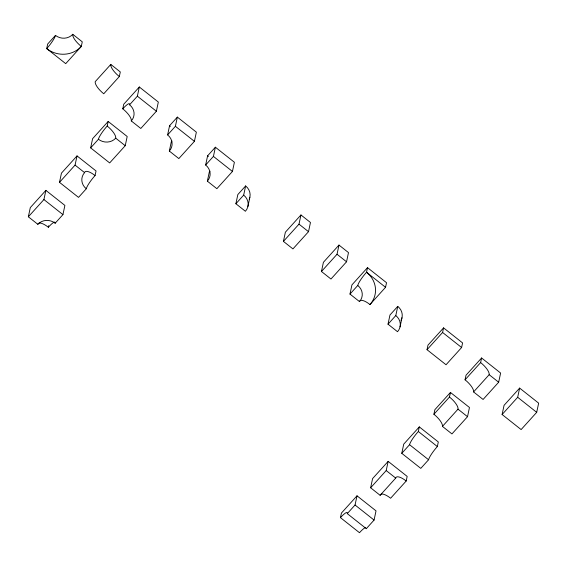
<?xml version="1.0" encoding="UTF-8"?>
<svg xmlns="http://www.w3.org/2000/svg" width="567" height="567" viewBox="0 0 567 567"><rect width="100%" height="100%" fill="white"/><g stroke="black" fill="none" stroke-linecap="round" stroke-linejoin="round"><path stroke-width="0.85" d="M28.35 216.792L30.306 207.6L45.877 190.37L64.893 205.424L62.937 214.617L55.155 223.228A12.325 11.397 12 0 0 37.854 224.319L28.35 216.792L43.921 199.563L45.877 190.37M37.854 224.319A12.325 4.139 42.1 0 1 48.344 227.247L48.67 225.716M59.5 182.333L61.449 173.141L77.027 155.911L96.043 170.965L95.065 175.564A12.325 2.218 -51.6 0 0 86.297 188.768L78.515 197.387L59.5 182.333L75.071 165.103L77.027 155.911M90.649 147.874L92.598 138.681L108.177 121.451L127.192 136.505L125.236 145.698L109.665 162.927L90.649 147.874L98.431 139.255A12.325 2.218 -51.6 0 1 107.198 126.051L108.177 121.451M119.332 76.538L120.303 71.938L110.799 64.411L95.228 81.641A12.325 4.139 42.1 0 0 103.754 93.768L119.332 76.538A12.325 4.139 42.1 0 1 110.799 64.411M122.77 108.821L123.748 104.222L139.319 86.992L158.335 102.053L156.386 111.238L140.807 128.468L131.303 120.941A12.325 4.139 42.1 0 0 122.77 108.821A12.325 2.218 -51.6 0 1 129.581 104.803L137.37 96.184L139.319 86.992M167.612 134.911L169.568 125.718L177.351 117.107L196.366 132.161L194.417 141.353L178.839 158.583L169.335 151.056A12.325 11.397 12 0 0 167.612 134.911L175.401 126.299L177.351 117.107M169.335 151.056L171.284 141.863A12.325 11.397 12 0 0 171.95 141.055M205.644 165.018L207.6 155.833L215.382 147.214L234.398 162.268L232.449 171.461L216.87 188.691L207.366 181.164A12.325 11.397 12 0 0 205.644 165.018L213.433 156.407L215.382 147.214M207.366 181.164L209.315 171.971A12.325 11.397 12 0 0 209.981 171.17M245.631 185.941L243.675 195.133A12.325 11.397 12 0 1 245.398 211.271L235.886 203.744L237.842 194.552L245.631 185.941A12.325 11.397 12 0 1 249.225 199.208M247.914 206.466L249.863 197.273M283.429 241.386L285.378 232.194L300.957 214.964L310.461 222.491L308.512 231.683L292.933 248.913L283.429 241.386L299 224.156L300.957 214.964M321.461 271.494L323.41 262.301L338.988 245.072L348.492 252.598L346.543 261.791L330.965 279.021L321.461 271.494L337.032 254.264L338.988 245.072M349.981 294.075L351.937 284.882L367.508 267.652L386.524 282.713L385.546 287.306L369.975 304.536A12.325 4.139 42.1 0 0 359.492 301.601L349.981 294.075L357.77 285.463A12.325 2.218 -51.6 0 1 366.53 272.252L367.508 267.652M340.462 517.643L341.433 513.05L357.012 495.82L376.027 510.874L374.071 520.067L366.289 528.678L347.273 513.624A12.325 2.218 -51.6 0 0 340.462 517.643L359.478 532.697A12.325 2.218 -51.6 0 1 365.552 527.565M397.751 306.378L395.801 315.571A12.325 11.397 12 0 1 397.524 331.716L388.012 324.182L389.968 314.997L397.751 306.378A12.325 11.397 12 0 1 400.968 320.419M347.273 513.624L355.055 505.006L357.012 495.82M400.04 326.904L401.989 317.718M370.634 487.783L372.583 478.591L388.161 461.361L407.177 476.415L406.199 481.007L390.62 498.237A12.325 4.139 42.1 0 0 380.138 495.31L370.634 487.783L386.205 470.553L388.161 461.361M401.776 453.324L403.732 444.131L419.304 426.901L438.319 441.955L437.348 446.555A12.325 2.218 -51.6 0 0 428.581 459.759L420.792 468.377L401.776 453.324L409.565 444.705A12.325 2.218 -51.6 0 1 418.333 431.494L419.304 426.901M427.022 349.697L428 345.105L443.571 327.875L462.587 342.929L461.609 347.528L446.038 364.758L427.022 349.697L442.593 332.468L443.571 327.875M433.904 414.271L434.882 409.672L450.453 392.442L469.469 407.496L467.52 416.688L451.942 433.918L442.437 426.391A12.325 4.139 42.1 0 0 433.904 414.271L449.475 397.042L450.453 392.442M465.053 379.812L466.031 375.212L481.603 357.983L500.618 373.043L498.662 382.229L483.091 399.459L473.587 391.932A12.325 4.139 42.1 0 0 465.053 379.812L480.625 362.582L481.603 357.983M502.107 414.512L504.063 405.327L519.634 388.097L538.65 403.151L536.694 412.344L521.123 429.573L502.107 414.512L517.678 397.29L519.634 388.097M55.474 35.388L47.685 44.006L46.707 48.599L65.722 63.653L81.301 46.423L82.272 41.83L72.767 34.303A12.325 11.397 12 0 1 55.474 35.388A12.325 2.218 -51.6 0 1 46.707 48.599A24.657 22.793 12 0 0 81.301 46.423A12.325 4.139 42.1 0 1 72.767 34.303M235.886 203.744L243.675 195.133M388.012 324.182L395.801 315.571M380.138 495.31L395.716 478.08A12.325 4.139 42.1 0 1 406.199 481.007M442.437 426.391L458.008 409.161A12.325 4.139 42.1 0 0 449.475 397.042M473.587 391.932L489.158 374.702A12.325 4.139 42.1 0 0 480.625 362.582M385.546 287.306L366.53 272.252A24.657 22.793 12 0 1 369.975 304.536M442.593 332.468L461.609 347.528M137.37 96.184L156.386 111.238M175.401 126.299L194.417 141.353M213.433 156.407L232.449 171.461M299 224.156L308.512 231.683M337.032 254.264L346.543 261.791M489.158 374.702L498.662 382.229M517.678 397.29L536.694 412.344M107.198 126.051A12.325 4.139 42.1 0 1 115.725 138.171L125.236 145.698M458.008 409.161L467.52 416.688M418.333 431.494L437.348 446.555M75.071 165.103L84.582 172.63A12.325 4.139 42.1 0 1 95.065 175.564M409.565 444.705L428.581 459.759M43.921 199.563L62.937 214.617M386.205 470.553L395.716 478.08M355.055 505.006L374.071 520.067M366.339 528.302A12.325 2.218 -51.6 0 1 366.289 528.678M55.212 222.64A12.325 2.218 -51.6 0 1 55.155 223.228M48.344 227.247A12.325 2.218 -51.6 0 1 54.808 222.087M86.297 188.768A12.325 11.397 12 0 1 84.582 172.63M115.725 138.171A12.325 11.397 12 0 1 98.431 139.255M129.581 104.803A12.325 11.397 12 0 1 131.303 120.941M169.568 125.718A12.325 11.397 12 0 1 170.391 126.434M207.6 155.833A12.325 11.397 12 0 1 208.422 156.542M357.77 285.463A12.325 11.397 12 0 1 359.492 301.601"/></g></svg>
